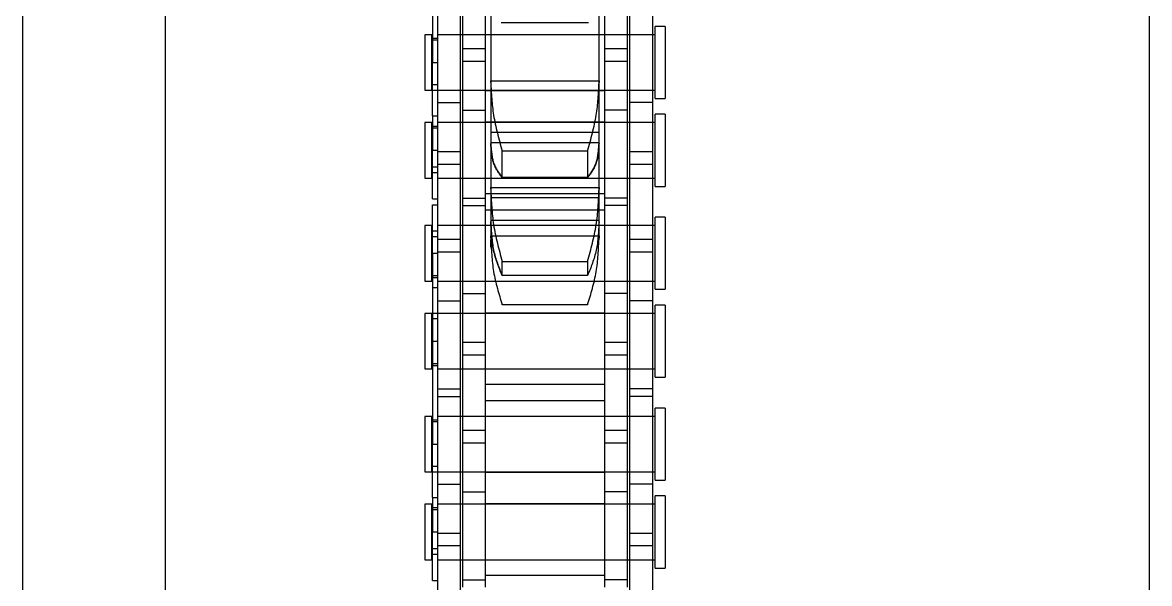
# Model space of a CAD drawing. Header units: metres. Extents: x 0 to 63075, y 0 to 44550.
# Drawn here: x 14100.6 to 14175.6, y 28457.7 to 28495 of the extents above; entities that cross this region are included whole.
import ezdxf

# ---------------------------------------------------------------- set-up
doc = ezdxf.new("R2010")
doc.units = ezdxf.units.M
doc.header["$LTSCALE"] = 75
doc.linetypes.add('HIDDEN2', pattern=[4.7625, 3.175, -1.5875])
for name, color, linetype in [('SDM', 7, 'Continuous'), ('SL4', 4, 'Continuous'), ('ST1', 7, 'HIDDEN2')]:
    doc.layers.add(name, color=color, linetype=linetype)

# ---------------------------------------------------------------- blocks, each defined once
blk = doc.blocks.new('A$Ca53c419a')
at = {"layer": 'SL4'}
for p, q in [((2334.737, 495.765), (1009.762, 495.765)), ((1009.762, 486.24), (2334.737, 486.24)), ((1009.762, 420.765), (2334.737, 420.765))]:
    blk.add_line(p, q, dxfattribs=at)
at = {"layer": 'ST1'}
for p, q in [((2334.737, 491.003), (1009.762, 491.003)), ((1009.762, 486.24), (2334.737, 486.24)), ((2062.373, 469), (2058.683, 469)), ((2058.683, 469), (2058.683, 468.526)), ((2062.373, 468.526), (2062.373, 469)), ((2068.221, 469), (2064.531, 469)), ((2064.531, 469), (2064.531, 468.526)), ((2068.221, 468.526), (2068.221, 469)), ((2075.073, 469), (2071.383, 469)), ((2071.383, 469), (2071.383, 468.526)), ((2075.073, 468.526), (2075.073, 469)), ((2080.921, 469), (2077.231, 469)), ((2077.231, 469), (2077.231, 468.526)), ((2080.921, 468.526), (2080.921, 469)), ((2087.773, 469), (2084.083, 469)), ((2084.083, 469), (2084.083, 468.526)), ((2087.773, 468.526), (2087.773, 469)), ((2093.621, 469), (2089.931, 469)), ((2089.931, 469), (2089.931, 468.526)), ((2093.621, 468.526), (2093.621, 469)), ((2059.596, 468.157), (2050.501, 468.157)), ((2057.297, 468.489), (2057.297, 468.157)), ((2057.297, 468.489), (2060.528, 468.489)), ((2058.683, 468.526), (2062.373, 468.526)), ((2058.683, 468.157), (2058.683, 466.637)), ((2058.683, 468.157), (2058.683, 453.659)), ((2059.052, 468.526), (2059.052, 468.157)), ((2059.421, 468.489), (2059.421, 468.157)), ((2060.456, 468.157), (2059.596, 468.157)), ((2059.596, 466.637), (2059.596, 468.157)), ((2069.551, 468.157), (2060.456, 468.157)), ((2060.456, 468.157), (2060.456, 466.637)), ((2060.528, 468.489), (2060.528, 468.157)), ((2062.824, 468.489), (2060.528, 468.489)), ((2062.004, 468.157), (2062.004, 468.526)), ((2062.147, 468.489), (2062.147, 468.157)), ((2062.373, 466.637), (2062.373, 468.157)), ((2062.373, 453.659), (2062.373, 468.157)), ((2062.824, 468.489), (2066.376, 468.489)), ((2062.824, 468.489), (2062.824, 468.157)), ((2063.703, 468.157), (2063.703, 466.637)), ((2064.531, 468.526), (2068.221, 468.526)), ((2064.531, 468.489), (2064.531, 466.637)), ((2064.531, 468.157), (2064.531, 453.659)), ((2064.9, 468.526), (2064.9, 468.157)), ((2066.376, 468.489), (2066.376, 468.157)), ((2079.076, 468.489), (2066.376, 468.489)), ((2067.852, 468.157), (2067.852, 468.526)), ((2067.995, 468.489), (2067.995, 468.157)), ((2068.221, 466.637), (2068.221, 468.157)), ((2068.221, 453.659), (2068.221, 468.157)), ((2069.551, 468.157), (2069.551, 466.637)), ((2075.901, 468.157), (2069.551, 468.157)), ((2070.053, 468.157), (2070.053, 466.637)), ((2071.383, 468.526), (2075.073, 468.526)), ((2071.383, 468.157), (2071.383, 466.637)), ((2071.383, 468.157), (2071.383, 453.659)), ((2071.609, 468.489), (2071.609, 468.157)), ((2071.752, 468.526), (2071.752, 468.157)), ((2073.228, 468.489), (2073.228, 468.157)), ((2074.704, 468.157), (2074.704, 468.526)), ((2075.073, 466.637), (2075.073, 468.489)), ((2075.073, 453.659), (2075.073, 468.157)), ((2075.901, 468.157), (2075.901, 466.637)), ((2084.996, 468.157), (2075.901, 468.157)), ((2076.78, 468.157), (2076.78, 468.489)), ((2077.231, 468.526), (2080.921, 468.526)), ((2077.231, 468.157), (2077.231, 466.637)), ((2077.231, 468.157), (2077.231, 453.659)), ((2077.457, 468.489), (2077.457, 468.157)), ((2077.6, 468.526), (2077.6, 468.157)), ((2079.076, 468.489), (2079.076, 468.157)), ((2079.076, 468.489), (2082.307, 468.489)), ((2079.148, 466.637), (2079.148, 468.157)), ((2080.008, 468.157), (2080.008, 466.637)), ((2080.183, 468.489), (2080.183, 468.157)), ((2080.552, 468.157), (2080.552, 468.526)), ((2080.921, 466.637), (2080.921, 468.157)), ((2080.921, 453.659), (2080.921, 468.157)), ((2082.307, 468.489), (2082.307, 468.157)), ((2082.697, 468.489), (2082.697, 468.157)), ((2082.697, 468.489), (2085.928, 468.489)), ((2084.083, 468.526), (2087.773, 468.526)), ((2084.083, 468.157), (2084.083, 466.637)), ((2084.083, 468.157), (2084.083, 453.659)), ((2084.452, 468.526), (2084.452, 468.157)), ((2084.821, 468.489), (2084.821, 468.157)), ((2085.856, 468.157), (2084.996, 468.157)), ((2084.996, 466.637), (2084.996, 468.157)), ((2094.951, 468.157), (2085.856, 468.157)), ((2085.856, 468.157), (2085.856, 466.637)), ((2085.928, 468.489), (2085.928, 468.157)), ((2088.224, 468.489), (2085.928, 468.489)), ((2087.404, 468.157), (2087.404, 468.526)), ((2087.547, 468.489), (2087.547, 468.157)), ((2087.773, 466.637), (2087.773, 468.157)), ((2087.773, 453.659), (2087.773, 468.157)), ((2088.224, 468.489), (2091.776, 468.489)), ((2088.224, 468.489), (2088.224, 468.157)), ((2089.103, 468.157), (2089.103, 466.637)), ((2089.931, 468.526), (2093.621, 468.526)), ((2089.931, 468.489), (2089.931, 466.637)), ((2089.931, 468.157), (2089.931, 453.659)), ((2090.3, 468.526), (2090.3, 468.157)), ((2091.776, 468.489), (2091.776, 468.157)), ((2104.476, 468.489), (2091.776, 468.489)), ((2093.252, 468.157), (2093.252, 468.526)), ((2093.395, 468.489), (2093.395, 468.157)), ((2093.621, 466.637), (2093.621, 468.157)), ((2093.621, 453.659), (2093.621, 468.157)), ((2059.596, 466.637), (2050.501, 466.637)), ((2060.456, 466.637), (2059.596, 466.637)), ((2069.551, 466.637), (2060.456, 466.637)), ((2075.901, 466.637), (2069.551, 466.637)), ((2084.996, 466.637), (2075.901, 466.637)), ((2085.856, 466.637), (2084.996, 466.637)), ((2094.951, 466.637), (2085.856, 466.637)), ((2063.201, 466.485), (2056.851, 466.485)), ((2057.353, 466.485), (2057.353, 464.965)), ((2058.683, 466.485), (2058.683, 464.965)), ((2062.373, 464.965), (2062.373, 466.485)), ((2063.201, 466.485), (2063.201, 464.965)), ((2072.296, 466.485), (2063.201, 466.485)), ((2064.531, 466.485), (2064.531, 464.965)), ((2066.448, 464.965), (2066.448, 466.485)), ((2067.308, 466.485), (2067.308, 464.965)), ((2068.221, 464.965), (2068.221, 466.485)), ((2071.383, 466.485), (2071.383, 464.965)), ((2073.156, 466.485), (2072.296, 466.485)), ((2072.296, 464.965), (2072.296, 466.485)), ((2082.251, 466.485), (2073.156, 466.485)), ((2073.156, 466.485), (2073.156, 464.965)), ((2075.073, 464.965), (2075.073, 466.485)), ((2076.403, 466.485), (2076.403, 464.965)), ((2077.231, 466.485), (2077.231, 464.965)), ((2080.921, 464.965), (2080.921, 466.485)), ((2082.251, 466.485), (2082.251, 464.965)), ((2088.601, 466.485), (2082.251, 466.485)), ((2082.753, 466.485), (2082.753, 464.965)), ((2084.083, 466.485), (2084.083, 464.965)), ((2087.773, 464.965), (2087.773, 466.485)), ((2088.601, 466.485), (2088.601, 464.965)), ((2097.696, 466.485), (2088.601, 466.485)), ((2089.931, 466.485), (2089.931, 464.965)), ((2091.848, 464.965), (2091.848, 466.485)), ((2092.708, 466.485), (2092.708, 464.965)), ((2093.621, 464.965), (2093.621, 466.485)), ((2063.201, 464.965), (2056.851, 464.965)), ((2057.636, 457.035), (2057.636, 464.965)), ((2058.683, 464.965), (2058.683, 457.035)), ((2062.373, 457.035), (2062.373, 464.965)), ((2062.416, 464.965), (2062.416, 457.035)), ((2072.296, 464.965), (2063.201, 464.965)), ((2064.488, 457.035), (2064.488, 464.965)), ((2064.531, 464.965), (2064.531, 457.035)), ((2068.221, 457.035), (2068.221, 464.965)), ((2069.268, 464.965), (2069.268, 457.035)), ((2070.336, 457.035), (2070.336, 464.965)), ((2071.383, 464.965), (2071.383, 457.035)), ((2073.156, 464.965), (2072.296, 464.965)), ((2082.251, 464.965), (2073.156, 464.965)), ((2075.073, 457.035), (2075.073, 464.965)), ((2075.116, 464.965), (2075.116, 457.035)), ((2077.188, 457.035), (2077.188, 464.965)), ((2077.231, 464.965), (2077.231, 457.035)), ((2079.493, 464.596), (2079.973, 464.605)), ((2080.113, 464.605), (2079.973, 464.605)), ((2080.24, 464.605), (2080.113, 464.605)), ((2080.113, 464.605), (2080.24, 464.605)), ((2080.24, 464.605), (2080.24, 457.395)), ((2081.17, 464.605), (2080.24, 464.605)), ((2080.921, 457.035), (2080.921, 464.965)), ((2083.335, 464.605), (2081.17, 464.605)), ((2081.279, 464.605), (2081.279, 457.395)), ((2081.968, 464.965), (2081.968, 457.035)), ((2088.601, 464.965), (2082.251, 464.965)), ((2082.777, 457.395), (2082.777, 464.605)), ((2083.036, 457.035), (2083.036, 464.965)), ((2083.463, 464.605), (2083.335, 464.605)), ((2083.335, 464.605), (2083.463, 464.605)), ((2083.463, 464.605), (2083.463, 457.395)), ((2086.377, 464.605), (2083.463, 464.605)), ((2084.083, 464.965), (2084.083, 457.035)), ((2090.445, 464.605), (2086.377, 464.605)), ((2086.455, 464.605), (2086.455, 457.395)), ((2087.124, 457.395), (2087.124, 464.605)), ((2087.773, 457.035), (2087.773, 464.965)), ((2087.816, 464.965), (2087.816, 457.035)), ((2097.696, 464.965), (2088.601, 464.965)), ((2089.888, 457.035), (2089.888, 464.965)), ((2089.931, 464.965), (2089.931, 457.035)), ((2090.561, 464.605), (2090.445, 464.605)), ((2090.445, 464.605), (2090.561, 464.605)), ((2090.561, 464.605), (2090.561, 457.395)), ((2095.106, 464.605), (2090.561, 464.605)), ((2093.621, 457.035), (2093.621, 464.965)), ((2075.64, 463.843), (2075.664, 463.843)), ((2075.64, 458.157), (2075.64, 463.843)), ((2075.664, 463.843), (2075.664, 458.157)), ((2077.602, 463.843), (2078.54, 463.843)), ((2077.602, 458.157), (2077.602, 463.843)), ((2078.54, 463.843), (2078.54, 458.157)), ((2084.121, 463.843), (2085.884, 463.843)), ((2084.121, 458.157), (2084.121, 463.843)), ((2085.884, 463.843), (2085.884, 458.157)), ((2094.432, 463.9), (2094.432, 458.1)), ((2075.664, 458.157), (2075.64, 458.157)), ((2078.54, 458.157), (2077.602, 458.157)), ((2085.884, 458.157), (2084.121, 458.157)), ((2063.201, 457.035), (2056.851, 457.035)), ((2057.353, 455.515), (2057.353, 457.035)), ((2058.683, 457.035), (2058.683, 455.515)), ((2062.373, 455.515), (2062.373, 457.035)), ((2063.201, 455.515), (2063.201, 457.035)), ((2072.296, 457.035), (2063.201, 457.035)), ((2064.531, 457.035), (2064.531, 455.515)), ((2066.448, 455.515), (2066.448, 457.035)), ((2067.308, 457.035), (2067.308, 455.515)), ((2068.221, 455.515), (2068.221, 457.035)), ((2071.383, 457.035), (2071.383, 455.515)), ((2073.156, 457.035), (2072.296, 457.035)), ((2072.296, 455.515), (2072.296, 457.035)), ((2082.251, 457.035), (2073.156, 457.035)), ((2073.156, 457.035), (2073.156, 455.515)), ((2075.073, 455.515), (2075.073, 457.035)), ((2076.403, 455.515), (2076.403, 457.035)), ((2077.231, 457.035), (2077.231, 455.515)), ((2079.973, 457.395), (2080.113, 457.395)), ((2080.113, 457.395), (2080.24, 457.395)), ((2080.24, 457.395), (2080.113, 457.395)), ((2080.24, 457.395), (2081.17, 457.395)), ((2080.921, 455.515), (2080.921, 457.035)), ((2081.17, 457.395), (2083.335, 457.395)), ((2082.251, 455.515), (2082.251, 457.035)), ((2088.601, 457.035), (2082.251, 457.035)), ((2082.753, 455.515), (2082.753, 457.035)), ((2083.335, 457.395), (2083.463, 457.395)), ((2083.463, 457.395), (2083.335, 457.395)), ((2083.463, 457.395), (2086.377, 457.395)), ((2084.083, 457.035), (2084.083, 455.515)), ((2086.377, 457.395), (2090.445, 457.395)), ((2087.773, 455.515), (2087.773, 457.035)), ((2088.601, 455.515), (2088.601, 457.035)), ((2097.696, 457.035), (2088.601, 457.035)), ((2089.931, 457.035), (2089.931, 455.515)), ((2090.445, 457.395), (2090.561, 457.395)), ((2090.561, 457.395), (2090.445, 457.395)), ((2090.561, 457.395), (2095.106, 457.395)), ((2091.848, 455.515), (2091.848, 457.035)), ((2092.708, 457.035), (2092.708, 455.515)), ((2093.621, 455.515), (2093.621, 457.035)), ((2059.596, 455.363), (2050.501, 455.363)), ((2063.201, 455.515), (2056.851, 455.515)), ((2058.683, 455.363), (2058.683, 453.843)), ((2060.456, 455.363), (2059.596, 455.363)), ((2059.596, 453.843), (2059.596, 455.363)), ((2069.551, 455.363), (2060.456, 455.363)), ((2060.456, 455.363), (2060.456, 453.843)), ((2062.373, 453.843), (2062.373, 455.363)), ((2072.296, 455.515), (2063.201, 455.515)), ((2063.703, 453.843), (2063.703, 455.363)), ((2064.531, 455.363), (2064.531, 453.843)), ((2068.221, 453.843), (2068.221, 455.363)), ((2069.551, 453.843), (2069.551, 455.363)), ((2075.901, 455.363), (2069.551, 455.363)), ((2070.053, 453.843), (2070.053, 455.363)), ((2071.383, 455.363), (2071.383, 453.843)), ((2073.156, 455.515), (2072.296, 455.515)), ((2082.251, 455.515), (2073.156, 455.515)), ((2075.073, 453.843), (2075.073, 455.363)), ((2075.901, 453.843), (2075.901, 455.363)), ((2084.996, 455.363), (2075.901, 455.363)), ((2077.231, 455.363), (2077.231, 453.843)), ((2079.148, 453.843), (2079.148, 455.363)), ((2080.008, 455.363), (2080.008, 453.843)), ((2080.921, 453.843), (2080.921, 455.363)), ((2088.601, 455.515), (2082.251, 455.515)), ((2084.083, 455.363), (2084.083, 453.843)), ((2085.856, 455.363), (2084.996, 455.363)), ((2084.996, 453.843), (2084.996, 455.363)), ((2094.951, 455.363), (2085.856, 455.363)), ((2085.856, 455.363), (2085.856, 453.843)), ((2087.773, 453.843), (2087.773, 455.363)), ((2097.696, 455.515), (2088.601, 455.515)), ((2089.103, 453.843), (2089.103, 455.363)), ((2089.931, 455.363), (2089.931, 453.843)), ((2093.621, 453.843), (2093.621, 455.363)), ((2059.596, 453.843), (2050.501, 453.843)), ((2060.456, 453.843), (2059.596, 453.843)), ((2069.551, 453.843), (2060.456, 453.843)), ((2075.901, 453.843), (2069.551, 453.843)), ((2084.996, 453.843), (2075.901, 453.843)), ((2085.856, 453.843), (2084.996, 453.843)), ((2094.951, 453.843), (2085.856, 453.843)), ((2058.13, 453.659), (2062.927, 453.659)), ((2058.13, 453.659), (2058.13, 453)), ((2062.927, 453), (2062.927, 453.659)), ((2063.978, 453.659), (2068.775, 453.659)), ((2063.978, 453.659), (2063.978, 453)), ((2068.775, 453), (2068.775, 453.659)), ((2070.83, 453.659), (2075.627, 453.659)), ((2070.83, 453.659), (2070.83, 453)), ((2075.627, 453), (2075.627, 453.659)), ((2076.678, 453.659), (2081.475, 453.659)), ((2076.678, 453.659), (2076.678, 453)), ((2081.475, 453), (2081.475, 453.659)), ((2083.53, 453.659), (2088.327, 453.659)), ((2083.53, 453.659), (2083.53, 453)), ((2088.327, 453), (2088.327, 453.659)), ((2089.378, 453.659), (2094.175, 453.659)), ((2089.378, 453.659), (2089.378, 453)), ((2094.175, 453), (2094.175, 453.659)), ((2062.927, 453), (2058.13, 453)), ((2068.775, 453), (2063.978, 453)), ((2075.627, 453), (2070.83, 453)), ((2081.475, 453), (2076.678, 453)), ((2088.327, 453), (2083.53, 453)), ((2094.175, 453), (2089.378, 453))]:
    blk.add_line(p, q, dxfattribs=at)
for points, knots in [([(2080.113, 464.605), (2079.348, 464.57), (2077.767, 464.496), (2076.379, 464.065), (2075.664, 463.843)], [0, 0, 0, 0, 0.484725, 1, 1, 1, 1]), ([(2077.602, 463.843), (2078.14, 464.065), (2079.185, 464.496), (2080.522, 464.57), (2081.17, 464.605)], [0, 0, 0, 0, 0.5152637, 1, 1, 1, 1]), ([(2081.17, 464.605), (2080.522, 464.57), (2079.185, 464.496), (2078.14, 464.065), (2077.602, 463.843)], [0, 0, 0, 0, 0.4847361, 1, 1, 1, 1]), ([(2083.335, 464.605), (2082.543, 464.57), (2080.911, 464.496), (2079.346, 464.065), (2078.54, 463.843)], [0, 0, 0, 0, 0.484722, 1, 1, 1, 1]), ([(2084.121, 463.843), (2084.417, 464.065), (2084.992, 464.496), (2085.924, 464.57), (2086.377, 464.605)], [0, 0, 0, 0, 0.515263, 1, 1, 1, 1]), ([(2086.377, 464.605), (2085.924, 464.57), (2084.992, 464.496), (2084.417, 464.065), (2084.121, 463.843)], [0, 0, 0, 0, 0.484737, 1, 1, 1, 1]), ([(2090.445, 464.605), (2089.724, 464.57), (2088.236, 464.496), (2086.684, 464.065), (2085.884, 463.843)], [0, 0, 0, 0, 0.484736, 1, 1, 1, 1]), ([(2075.664, 458.157), (2076.379, 457.935), (2077.767, 457.504), (2079.347, 457.43), (2080.113, 457.395)], [0, 0, 0, 0, 0.515254, 1, 1, 1, 1]), ([(2081.17, 457.395), (2080.522, 457.43), (2079.185, 457.504), (2078.14, 457.935), (2077.602, 458.157)], [0, 0, 0, 0, 0.484736, 1, 1, 1, 1]), ([(2078.54, 458.157), (2079.346, 457.935), (2080.911, 457.504), (2082.543, 457.43), (2083.335, 457.395)], [0, 0, 0, 0, 0.515256, 1, 1, 1, 1]), ([(2086.377, 457.395), (2085.924, 457.43), (2084.992, 457.504), (2084.417, 457.935), (2084.121, 458.157)], [0, 0, 0, 0, 0.484737, 1, 1, 1, 1]), ([(2084.121, 458.157), (2084.417, 457.935), (2084.992, 457.504), (2085.924, 457.43), (2086.377, 457.395)], [0, 0, 0, 0, 0.5152633, 1, 1, 1, 1]), ([(2085.884, 458.157), (2086.684, 457.935), (2088.236, 457.504), (2089.724, 457.43), (2090.445, 457.395)], [0, 0, 0, 0, 0.515264, 1, 1, 1, 1])]:
    blk.add_open_spline(points, degree=3, knots=knots, dxfattribs=at)

msp = doc.modelspace()

# ---------------------------------------------------------------- block references
at = {"layer": 'SDM', "rotation": 90}
msp.add_blockref('A$Ca53c419a', (14596.359, 26400.599), dxfattribs=at)

doc.saveas('drawing.dxf')
